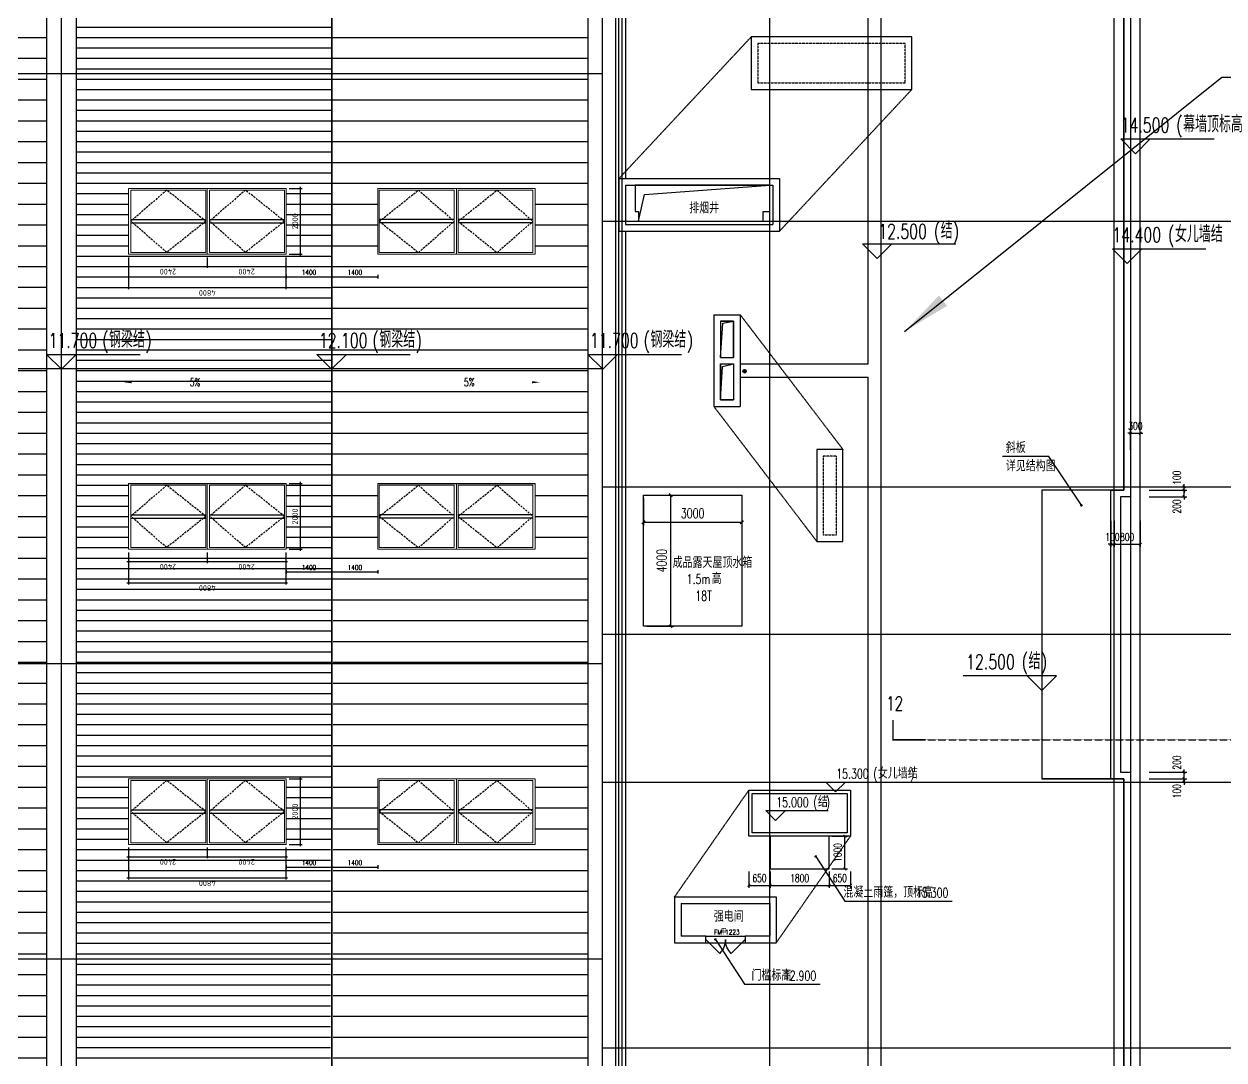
# Model space of a CAD drawing. Extents: x -954573 to 446329, y 489853 to 1226784.
# Drawn here: x 337907 to 374498, y 765745 to 797335 of the extents above; entities that cross this region are included whole.
import ezdxf

# ---------------------------------------------------------------- set-up
doc = ezdxf.new("R2010")
doc.units = 0
doc.header["$LTSCALE"] = 10
doc.header["$MEASUREMENT"] = 0
for name, pattern in [('10平面$0$DOTE', [2.42, 2, -0.2, 0.02, -0.2]), ('10平面$0$HIDDEN', [9.525, 6.35, -3.175]), ('10平面$1$DASH', [0.35, 0.25, -0.1])]:
    doc.linetypes.add(name, pattern=pattern)
doc.layers.get('Defpoints').update_dxf_attribs({"color": 210})
for name, color, linetype in [('10平面$0$A-AXIS-DOTE', 8, '10平面$0$DOTE'), ('10平面$0$A-AXIS-DP', 8, 'Continuous'), ('10平面$0$A-AXIS-SYMB', 8, 'Continuous'), ('10平面$0$A-DRAIN', 8, 'Continuous'), ('10平面$0$A-HATCH-2', 8, 'Continuous'), ('10平面$0$A-HRAIL', 8, 'Continuous'), ('10平面$0$A-LIN-V', 8, 'Continuous'), ('10平面$0$A-SFCE', 8, 'Continuous'), ('10平面$0$A-WINDOW', 8, 'Continuous'), ('10平面$0$A-防火门窗', 1, 'Continuous'), ('10平面$0$AS-WALL', 8, 'Continuous'), ('10平面$0$AS-结构边线层', 8, 'Continuous'), ('10平面$0$DIM_SYMB', 8, 'Continuous'), ('10平面$0$PUB_TEXT', 8, 'Continuous'), ('10平面$0$参考线', 8, 'Continuous'), ('10平面$0$外框', 1, '10平面$0$HIDDEN'), ('10平面$0$建-尺寸', 8, 'Continuous'), ('10平面$0$建-文字', 8, 'Continuous'), ('10平面$0$建-门窗编号', 8, 'Continuous'), ('A-LIN-V', 9, 'Continuous'), ('建-引出', 3, 'Continuous')]:
    doc.layers.add(name, color=color, linetype=linetype)
doc.layers.add('10平面$0$成型线', color=3, linetype='Continuous', lineweight=18)
doc.styles.add('10平面$0$_TCH_DIM', font='SIMPLEX', dxfattribs={"bigfont": 'GBCBIG'})
doc.styles.add('10平面$0$_TCH_DIM_T3', font='SIMPLEX', dxfattribs={"width": 0.705882, "bigfont": 'GBCBIG'})
doc.styles.add('10平面$0$_TCH_LABEL', font='COMPLEX', dxfattribs={"bigfont": 'GBCBIG'})
doc.styles.add('10平面$0$A-DIM_T3', font='SIMPLEX', dxfattribs={"width": 0.705882, "bigfont": 'GBCBIG'})
doc.styles.add('10平面$0$A-STANDARD', font='SIMPLEX', dxfattribs={"bigfont": 'GBCBIG'})
doc.styles.add('10平面$0$A-WIN-LABEL', font='SIMPLEX', dxfattribs={"bigfont": 'GBCBIG'})
doc.styles.add('10平面$0$Standard', font='gbenor.shx', dxfattribs={"bigfont": 'gbcbig.shx'})
doc.dimstyles.new('10平面$0$50', dxfattribs={"dimscale": 50, "dimtxt": 3.5, "dimasz": 1, "dimexe": 1, "dimexo": 2, "dimgap": 1.5, "dimtad": 1, "dimdec": 0, "dimzin": 12, "dimdsep": 46, "dimtxsty": '10平面$0$Standard', "dimblk": '10平面$0$_ArchTick', "dimcen": 0.1, "dimdle": 1, "dimclrd": 3, "dimclre": 3, "dimclrt": 7, "dimadec": 0, "dimazin": 0, "dimtfac": 1, "dimtdec": 0, "dimtix": 1, "dimtmove": 2, "dimatfit": 3, "dimfxl": 0, "dimtolj": 1, "dimtzin": 0, "dimarcsym": 0})
doc.dimstyles.new('10平面$0$_TCH_ARCH&&50', dxfattribs={"dimtxt": 148.75, "dimasz": 50, "dimexe": 50, "dimexo": 50, "dimgap": 63.125, "dimtad": 1, "dimdec": 0, "dimzin": 0, "dimdsep": 46, "dimtxsty": '10平面$0$_TCH_DIM_T3', "dimblk": '10平面$0$_ArchTick', "dimcen": 0.09, "dimclrt": 7, "dimazin": 2, "dimtfac": 1, "dimtdec": 0, "dimtix": 1, "dimtmove": 2, "dimatfit": 3, "dimfxl": 0, "dimtolj": 1, "dimtzin": 0, "dimarcsym": 0})
doc.dimstyles.new('10平面$0$_TCH_ARCH&&80', dxfattribs={"dimtxt": 238, "dimasz": 80, "dimexe": 80, "dimexo": 80, "dimgap": 101, "dimtad": 1, "dimdec": 0, "dimzin": 0, "dimdsep": 46, "dimtxsty": '10平面$0$_TCH_DIM_T3', "dimblk": '10平面$0$_ArchTick', "dimcen": 0.09, "dimclrt": 7, "dimazin": 2, "dimtfac": 1, "dimtdec": 0, "dimtix": 1, "dimtmove": 2, "dimatfit": 3, "dimfxl": 0, "dimtolj": 1, "dimtzin": 0, "dimarcsym": 0})
doc.dimstyles.new('10平面$0$A-DIM&&100', dxfattribs={"dimtxt": 297.5, "dimasz": 100, "dimexe": 100, "dimexo": 100, "dimgap": 126.25, "dimtad": 1, "dimdec": 0, "dimzin": 0, "dimdsep": 46, "dimtxsty": '10平面$0$A-DIM_T3', "dimblk": '10平面$0$_ArchTick', "dimcen": 0.09, "dimclrt": 7, "dimazin": 2, "dimtfac": 1, "dimtdec": 0, "dimtix": 1, "dimtmove": 2, "dimatfit": 3, "dimfxl": 0, "dimtolj": 1, "dimtzin": 0, "dimarcsym": 0})
pattern_1 = [(180, (-500100, 0), (-6e-14, -635), [])]

# ---------------------------------------------------------------- blocks, each defined once
blk = doc.blocks.new('10平面$0$w4324333')
at = {"layer": '10平面$0$A-AXIS-SYMB'}
for p, q in [((297787, 754300), (297337, 754750)), ((297337, 754750), (300187, 754750)), ((297787, 754300), (298237, 754750))]:
    blk.add_line(p, q, dxfattribs=at)
at = {"layer": '10平面$0$PUB_TEXT', "style": '10平面$0$_TCH_DIM', "width": 0.705882}
for s, height, p in [('12.100', 446.2, (297397, 754950)), ('(', 446, (299032, 754950)), (')', 446, (300347, 754950))]:
    blk.add_text(s, height=height, dxfattribs=at).set_placement(p)
at = {"layer": '10平面$0$PUB_TEXT', "style": '10平面$0$_TCH_DIM'}
blk.add_text('钢梁结', height=506.4, dxfattribs=at).set_placement((299242, 754950))
blk = doc.blocks.new('10平面$0$w43243')
at = {"layer": '10平面$0$A-AXIS-SYMB'}
for p, q in [((289546, 754300), (289096, 754750)), ((289096, 754750), (291946, 754750)), ((289546, 754300), (289996, 754750))]:
    blk.add_line(p, q, dxfattribs=at)
at = {"layer": '10平面$0$PUB_TEXT', "style": '10平面$0$_TCH_DIM', "width": 0.705882}
for s, height, p in [('11.700', 446.2, (289155, 754950)), ('(', 446, (290790, 754950)), (')', 446, (292106, 754950))]:
    blk.add_text(s, height=height, dxfattribs=at).set_placement(p)
at = {"layer": '10平面$0$PUB_TEXT', "style": '10平面$0$_TCH_DIM'}
blk.add_text('钢梁结', height=506.4, dxfattribs=at).set_placement((291000, 754950))
blk = doc.blocks.new('10平面$0$_ArchTick')
at = {"color": 0, "linetype": 'ByBlock', "const_width": 0.4}
blk.add_lwpolyline([(-0.5, -0.5), (0.5, 0.5)], dxfattribs=at)
blk = doc.blocks.new('*D3232')
at = {"layer": '10平面$0$A-AXIS-DP', "color": 0, "lineweight": -2}
for p, q in [((-129054, 782190), (-129054, 781390)), ((-128954, 782190), (-128954, 781390)), ((-129054, 781470), (-129134, 781470)), ((-129054, 781470), (-128954, 781470)), ((-128954, 781470), (-128874, 781470))]:
    blk.add_line(p, q, dxfattribs=at)
at = {"layer": 'Defpoints', "color": 0}
for p in [(-129054, 782270), (-128954, 782270), (-128954, 781470)]:
    blk.add_point(p, dxfattribs=at)
at = {"layer": '10平面$0$A-AXIS-DP', "color": 0, "lineweight": -2, "xscale": 80, "yscale": 80, "zscale": 80}
blk.add_blockref('10平面$0$_ArchTick', (-129054, 781470), dxfattribs=at)
at = {"layer": '10平面$0$A-AXIS-DP', "color": 0, "lineweight": -2, "xscale": 80, "yscale": 80, "zscale": 80, "rotation": 180}
blk.add_blockref('10平面$0$_ArchTick', (-128954, 781470), dxfattribs=at)
at = {"layer": '10平面$0$A-AXIS-DP', "color": 7, "insert": (-129004, 781690), "char_height": 238, "attachment_point": 5, "style": '10平面$0$_TCH_DIM_T3'}
blk.add_mtext('\\A1;100', dxfattribs=at)
blk = doc.blocks.new('*D3233')
at = {"layer": '10平面$0$A-AXIS-DP', "color": 0, "lineweight": -2}
for p, q in [((-128954, 782190), (-128954, 781390)), ((-128154, 782190), (-128154, 781390)), ((-128954, 781470), (-128154, 781470))]:
    blk.add_line(p, q, dxfattribs=at)
at = {"layer": 'Defpoints', "color": 0}
for p in [(-128954, 782270), (-128154, 782270), (-128154, 781470)]:
    blk.add_point(p, dxfattribs=at)
at = {"layer": '10平面$0$A-AXIS-DP', "color": 0, "lineweight": -2, "xscale": 80, "yscale": 80, "zscale": 80, "rotation": 180}
blk.add_blockref('10平面$0$_ArchTick', (-128954, 781470), dxfattribs=at)
at = {"layer": '10平面$0$A-AXIS-DP', "color": 0, "lineweight": -2, "xscale": 80, "yscale": 80, "zscale": 80}
blk.add_blockref('10平面$0$_ArchTick', (-128154, 781470), dxfattribs=at)
at = {"layer": '10平面$0$A-AXIS-DP', "color": 7, "insert": (-128554, 781690), "char_height": 238, "attachment_point": 5, "style": '10平面$0$_TCH_DIM_T3'}
blk.add_mtext('\\A1;800', dxfattribs=at)
blk = doc.blocks.new('*D3234')
at = {"layer": '10平面$0$A-AXIS-DP', "color": 0, "lineweight": -2}
for p, q in [((-128454.18452, 784350), (-128454.18452, 784940)), ((-128154.18454, 784350), (-128154.18454, 784940)), ((-128454.18452, 784860), (-128534.18452, 784860)), ((-128454.18452, 784860), (-128154.18454, 784860)), ((-128154.18454, 784860), (-128074.18454, 784860))]:
    blk.add_line(p, q, dxfattribs=at)
at = {"layer": 'Defpoints', "color": 0}
for p in [(-128154.18454, 784860), (-128454.18452, 784270), (-128154.18454, 784270)]:
    blk.add_point(p, dxfattribs=at)
at = {"layer": '10平面$0$A-AXIS-DP', "color": 0, "lineweight": -2, "xscale": 80, "yscale": 80, "zscale": 80}
blk.add_blockref('10平面$0$_ArchTick', (-128454.18452, 784860), dxfattribs=at)
at = {"layer": '10平面$0$A-AXIS-DP', "color": 0, "lineweight": -2, "xscale": 80, "yscale": 80, "zscale": 80, "rotation": 180}
blk.add_blockref('10平面$0$_ArchTick', (-128154.18454, 784860), dxfattribs=at)
at = {"layer": '10平面$0$A-AXIS-DP', "color": 7, "insert": (-128304.18453, 785080), "char_height": 238, "attachment_point": 5, "style": '10平面$0$_TCH_DIM_T3'}
blk.add_mtext('\\A1;300', dxfattribs=at)
blk = doc.blocks.new('*D3239')
at = {"layer": '10平面$0$A-AXIS-DP', "color": 0, "lineweight": -2}
for p, q in [((-127884, 774320), (-126740, 774320)), ((-126820, 774320), (-126820, 774400)), ((-126820, 774220), (-126820, 774320)), ((-127884, 774220), (-126740, 774220)), ((-126820, 774220), (-126820, 774140))]:
    blk.add_line(p, q, dxfattribs=at)
at = {"layer": 'Defpoints', "color": 0}
for p in [(-127964, 774320), (-126820, 774320), (-127964, 774220)]:
    blk.add_point(p, dxfattribs=at)
at = {"layer": '10平面$0$A-AXIS-DP', "color": 0, "lineweight": -2, "xscale": 80, "yscale": 80, "zscale": 80}
for p, rotation in [((-126820, 774320), 270), ((-126820, 774220), 90)]:
    blk.add_blockref('10平面$0$_ArchTick', p, dxfattribs=dict(at, rotation=rotation))
at = {"layer": '10平面$0$A-AXIS-DP', "color": 7, "insert": (-127040, 773940), "char_height": 238, "attachment_point": 5, "rotation": 90, "style": '10平面$0$_TCH_DIM_T3'}
blk.add_mtext('\\A1;100', dxfattribs=at)
blk = doc.blocks.new('*D3240')
at = {"layer": '10平面$0$A-AXIS-DP', "color": 0, "lineweight": -2}
for p, q in [((-127884, 774520), (-126740, 774520)), ((-127884, 774320), (-126740, 774320)), ((-126820, 774520), (-126820, 774600)), ((-126820, 774320), (-126820, 774520)), ((-126820, 774320), (-126820, 774240))]:
    blk.add_line(p, q, dxfattribs=at)
at = {"layer": 'Defpoints', "color": 0}
for p in [(-127964, 774520), (-127964, 774320), (-126820, 774520)]:
    blk.add_point(p, dxfattribs=at)
at = {"layer": '10平面$0$A-AXIS-DP', "color": 0, "lineweight": -2, "xscale": 80, "yscale": 80, "zscale": 80}
for p, rotation in [((-126820, 774520), 270), ((-126820, 774320), 90)]:
    blk.add_blockref('10平面$0$_ArchTick', p, dxfattribs=dict(at, rotation=rotation))
at = {"layer": '10平面$0$A-AXIS-DP', "color": 7, "insert": (-127040, 774816), "char_height": 238, "attachment_point": 5, "rotation": 90, "style": '10平面$0$_TCH_DIM_T3'}
blk.add_mtext('\\A1;200', dxfattribs=at)
blk = doc.blocks.new('*D3241')
at = {"layer": '10平面$0$A-AXIS-DP', "color": 0, "lineweight": -2}
for p, q in [((-127884, 783220), (-126740, 783220)), ((-127884, 783120), (-126740, 783120)), ((-126820, 783220), (-126820, 783300)), ((-126820, 783120), (-126820, 783220)), ((-126820, 783120), (-126820, 783040))]:
    blk.add_line(p, q, dxfattribs=at)
at = {"layer": 'Defpoints', "color": 0}
for p in [(-127964, 783220), (-127964, 783120), (-126820, 783220)]:
    blk.add_point(p, dxfattribs=at)
at = {"layer": '10平面$0$A-AXIS-DP', "color": 0, "lineweight": -2, "xscale": 80, "yscale": 80, "zscale": 80}
for p, rotation in [((-126820, 783220), 270), ((-126820, 783120), 90)]:
    blk.add_blockref('10平面$0$_ArchTick', p, dxfattribs=dict(at, rotation=rotation))
at = {"layer": '10平面$0$A-AXIS-DP', "color": 7, "insert": (-127040, 783500), "char_height": 238, "attachment_point": 5, "rotation": 90, "style": '10平面$0$_TCH_DIM_T3'}
blk.add_mtext('\\A1;100', dxfattribs=at)
blk = doc.blocks.new('*D3242')
at = {"layer": '10平面$0$A-AXIS-DP', "color": 0, "lineweight": -2}
for p, q in [((-127884, 783120), (-126740, 783120)), ((-126820, 783120), (-126820, 783200)), ((-126820, 782920), (-126820, 783120)), ((-127884, 782920), (-126740, 782920)), ((-126820, 782920), (-126820, 782840))]:
    blk.add_line(p, q, dxfattribs=at)
at = {"layer": 'Defpoints', "color": 0}
for p in [(-127964, 783120), (-126820, 783120), (-127964, 782920)]:
    blk.add_point(p, dxfattribs=at)
at = {"layer": '10平面$0$A-AXIS-DP', "color": 0, "lineweight": -2, "xscale": 80, "yscale": 80, "zscale": 80}
for p, rotation in [((-126820, 783120), 270), ((-126820, 782920), 90)]:
    blk.add_blockref('10平面$0$_ArchTick', p, dxfattribs=dict(at, rotation=rotation))
at = {"layer": '10平面$0$A-AXIS-DP', "color": 7, "insert": (-127040, 782624), "char_height": 238, "attachment_point": 5, "rotation": 90, "style": '10平面$0$_TCH_DIM_T3'}
blk.add_mtext('\\A1;200', dxfattribs=at)
blk = doc.blocks.new('10平面$0$$DorLib2D$00000116')
at = {"color": 0}
for p, q in [((-0.5, 0), (-0.146, 0.354)), ((0.5, 0), (0.146, 0.354))]:
    blk.add_line(p, q, dxfattribs=at)
for centre, start, end in [((-0.5, 0), 0, 45), ((0.5, 0), 135, 180)]:
    blk.add_arc(centre, 0.5, start, end, dxfattribs=at)
blk = doc.blocks.new('*D3244')
at = {"layer": '10平面$0$A-AXIS-DP', "color": 0, "lineweight": -2}
for p, q in [((-137561, 772571), (-137080, 772571)), ((-137160, 771571), (-137160, 772571)), ((-137561, 771571), (-137080, 771571))]:
    blk.add_line(p, q, dxfattribs=at)
at = {"layer": 'Defpoints', "color": 0}
for p in [(-137641, 772571), (-137160, 772571), (-137641, 771571)]:
    blk.add_point(p, dxfattribs=at)
at = {"layer": '10平面$0$A-AXIS-DP', "color": 0, "lineweight": -2, "xscale": 80, "yscale": 80, "zscale": 80}
for p, rotation in [((-137160, 772571), 90), ((-137160, 771571), 270)]:
    blk.add_blockref('10平面$0$_ArchTick', p, dxfattribs=dict(at, rotation=rotation))
at = {"layer": '10平面$0$A-AXIS-DP', "color": 7, "insert": (-137380, 772071), "char_height": 238, "attachment_point": 5, "rotation": 90, "style": '10平面$0$_TCH_DIM_T3'}
blk.add_mtext('\\A1;1000', dxfattribs=at)
blk = doc.blocks.new('*D3245')
at = {"layer": '10平面$0$A-AXIS-DP', "color": 0, "lineweight": -2}
for p, q in [((-137641, 771491), (-137641, 770990)), ((-136991, 771491), (-136991, 770990)), ((-137641, 771070), (-136991, 771070))]:
    blk.add_line(p, q, dxfattribs=at)
at = {"layer": 'Defpoints', "color": 0}
for p in [(-137641, 771571), (-136991, 771571), (-136991, 771070)]:
    blk.add_point(p, dxfattribs=at)
at = {"layer": '10平面$0$A-AXIS-DP', "color": 0, "lineweight": -2, "xscale": 80, "yscale": 80, "zscale": 80, "rotation": 180}
blk.add_blockref('10平面$0$_ArchTick', (-137641, 771070), dxfattribs=at)
at = {"layer": '10平面$0$A-AXIS-DP', "color": 0, "lineweight": -2, "xscale": 80, "yscale": 80, "zscale": 80}
blk.add_blockref('10平面$0$_ArchTick', (-136991, 771070), dxfattribs=at)
at = {"layer": '10平面$0$A-AXIS-DP', "color": 7, "insert": (-137316, 771290), "char_height": 238, "attachment_point": 5, "style": '10平面$0$_TCH_DIM_T3'}
blk.add_mtext('\\A1;650', dxfattribs=at)
blk = doc.blocks.new('*D3246')
at = {"layer": '10平面$0$A-AXIS-DP', "color": 0, "lineweight": -2}
for p, q in [((-139441, 771491), (-139441, 770990)), ((-137641, 771491), (-137641, 770990)), ((-139441, 771070), (-137641, 771070))]:
    blk.add_line(p, q, dxfattribs=at)
at = {"layer": 'Defpoints', "color": 0}
for p in [(-139441, 771571), (-137641, 771571), (-137641, 771070)]:
    blk.add_point(p, dxfattribs=at)
at = {"layer": '10平面$0$A-AXIS-DP', "color": 0, "lineweight": -2, "xscale": 80, "yscale": 80, "zscale": 80, "rotation": 180}
blk.add_blockref('10平面$0$_ArchTick', (-139441, 771070), dxfattribs=at)
at = {"layer": '10平面$0$A-AXIS-DP', "color": 0, "lineweight": -2, "xscale": 80, "yscale": 80, "zscale": 80}
blk.add_blockref('10平面$0$_ArchTick', (-137641, 771070), dxfattribs=at)
at = {"layer": '10平面$0$A-AXIS-DP', "color": 7, "insert": (-138541, 771290), "char_height": 238, "attachment_point": 5, "style": '10平面$0$_TCH_DIM_T3'}
blk.add_mtext('\\A1;1800', dxfattribs=at)
blk = doc.blocks.new('*D3247')
at = {"layer": '10平面$0$A-AXIS-DP', "color": 0, "lineweight": -2}
for p, q in [((-140091, 771491), (-140091, 770990)), ((-139441, 771491), (-139441, 770990)), ((-140091, 771070), (-139441, 771070))]:
    blk.add_line(p, q, dxfattribs=at)
at = {"layer": 'Defpoints', "color": 0}
for p in [(-140091, 771571), (-139441, 771571), (-139441, 771070)]:
    blk.add_point(p, dxfattribs=at)
at = {"layer": '10平面$0$A-AXIS-DP', "color": 0, "lineweight": -2, "xscale": 80, "yscale": 80, "zscale": 80, "rotation": 180}
blk.add_blockref('10平面$0$_ArchTick', (-140091, 771070), dxfattribs=at)
at = {"layer": '10平面$0$A-AXIS-DP', "color": 0, "lineweight": -2, "xscale": 80, "yscale": 80, "zscale": 80}
blk.add_blockref('10平面$0$_ArchTick', (-139441, 771070), dxfattribs=at)
at = {"layer": '10平面$0$A-AXIS-DP', "color": 7, "insert": (-139766, 771290), "char_height": 238, "attachment_point": 5, "style": '10平面$0$_TCH_DIM_T3'}
blk.add_mtext('\\A1;650', dxfattribs=at)
blk = doc.blocks.new('*D3256')
at = {"layer": '10平面$0$建-尺寸', "color": 0, "lineweight": -2}
for p, q in [((-1640, 2960), (-1640, 2130)), ((1360, 2960), (1360, 2130)), ((-1640, 2230), (1360, 2230))]:
    blk.add_line(p, q, dxfattribs=at)
at = {"layer": 'Defpoints', "color": 0}
for p in [(-1640, 3060), (1360, 3060), (1360, 2230)]:
    blk.add_point(p, dxfattribs=at)
at = {"layer": '10平面$0$建-尺寸', "color": 0, "lineweight": -2, "xscale": 100, "yscale": 100, "zscale": 100, "rotation": 180}
blk.add_blockref('10平面$0$_ArchTick', (-1640, 2230), dxfattribs=at)
at = {"layer": '10平面$0$建-尺寸', "color": 0, "lineweight": -2, "xscale": 100, "yscale": 100, "zscale": 100}
blk.add_blockref('10平面$0$_ArchTick', (1360, 2230), dxfattribs=at)
at = {"layer": '10平面$0$建-尺寸', "color": 7, "insert": (-140, 2505), "char_height": 297.5, "attachment_point": 5, "style": '10平面$0$A-DIM_T3'}
blk.add_mtext('\\A1;3000', dxfattribs=at)
blk = doc.blocks.new('*D3257')
at = {"layer": '10平面$0$建-尺寸', "color": 0, "lineweight": -2}
for p, q in [((-1540, 3060), (-710, 3060)), ((-810, -940), (-810, 3060)), ((-1540, -940), (-710, -940))]:
    blk.add_line(p, q, dxfattribs=at)
at = {"layer": 'Defpoints', "color": 0}
for p in [(-1640, 3060), (-810, 3060), (-1640, -940)]:
    blk.add_point(p, dxfattribs=at)
at = {"layer": '10平面$0$建-尺寸', "color": 0, "lineweight": -2, "xscale": 100, "yscale": 100, "zscale": 100}
for p, rotation in [((-810, 3060), 90), ((-810, -940), 270)]:
    blk.add_blockref('10平面$0$_ArchTick', p, dxfattribs=dict(at, rotation=rotation))
at = {"layer": '10平面$0$建-尺寸', "color": 7, "insert": (-1085, 1060), "char_height": 297.5, "attachment_point": 5, "rotation": 90, "style": '10平面$0$A-DIM_T3'}
blk.add_mtext('\\A1;4000', dxfattribs=at)
blk = doc.blocks.new('10平面$0$43243')
at = {"layer": '10平面$0$AS-结构边线层'}
for points in [[(371646, 818320), (371646, 782920), (371346, 782920), (371346, 774520), (371646, 774520), (371646, 741420), (359546, 741420), (359546, 741720), (359446, 741720), (359446, 741920), (357146, 741920), (357146, 741720), (356846, 741720), (356846, 741420), (356046, 741420), (356046, 741420), (356046, 832020)], [(356646, 791320), (356829, 792137), (360650, 792420)], [(359146, 787170), (359220, 788210), (359546, 788270)], [(359146, 785870), (359210, 786890), (359546, 786970)]]:
    blk.add_lwpolyline(points, dxfattribs=at)
for points in [[(356546, 792420), (356546, 791620), (356646, 791620), (356646, 791320), (360446, 791320), (360446, 791620), (360646, 791620), (360650, 792420)], [(359146, 787170), (359546, 787170), (359546, 788270), (359146, 788270)], [(359146, 786970), (359546, 786970), (359546, 785870), (359146, 785870)]]:
    blk.add_lwpolyline(points, close=True, dxfattribs=at)
blk = doc.blocks.new('*D3461')
at = {"layer": 'Defpoints', "color": 3, "lineweight": -2}
for p, q in [((105313, -25069), (105313, -25459)), ((107313, -25069), (107313, -25459)), ((105263, -25409), (107363, -25409))]:
    blk.add_line(p, q, dxfattribs=at)
at = {"layer": 'Defpoints', "color": 0}
for p in [(105313, -24969), (107313, -24969), (107313, -25409)]:
    blk.add_point(p, dxfattribs=at)
at = {"layer": 'Defpoints', "color": 3, "lineweight": -2, "xscale": 50, "yscale": 50, "zscale": 50, "rotation": 180}
blk.add_blockref('10平面$0$_ArchTick', (105313, -25409), dxfattribs=at)
at = {"layer": 'Defpoints', "color": 3, "lineweight": -2, "xscale": 50, "yscale": 50, "zscale": 50}
blk.add_blockref('10平面$0$_ArchTick', (107313, -25409), dxfattribs=at)
at = {"layer": 'Defpoints', "color": 7, "insert": (106313, -25246), "char_height": 175, "attachment_point": 5, "style": '10平面$0$Standard'}
blk.add_mtext('\\A1;2000', dxfattribs=at)
blk = doc.blocks.new('*D3462')
at = {"layer": 'Defpoints', "color": 3, "lineweight": -2}
for p, q in [((105213, -22569), (104888, -22569)), ((104938, -22519), (104938, -25019)), ((105213, -24969), (104888, -24969))]:
    blk.add_line(p, q, dxfattribs=at)
at = {"layer": 'Defpoints', "color": 0}
for p in [(105313, -22569), (104938, -24969), (105313, -24969)]:
    blk.add_point(p, dxfattribs=at)
at = {"layer": 'Defpoints', "color": 3, "lineweight": -2, "xscale": 50, "yscale": 50, "zscale": 50}
for p, rotation in [((104938, -22569), 90), ((104938, -24969), 270)]:
    blk.add_blockref('10平面$0$_ArchTick', p, dxfattribs=dict(at, rotation=rotation))
at = {"layer": 'Defpoints', "color": 7, "insert": (104776, -23769), "char_height": 175, "attachment_point": 5, "rotation": 90, "style": '10平面$0$Standard'}
blk.add_mtext('\\A1;2400', dxfattribs=at)
blk = doc.blocks.new('*D3463')
at = {"layer": 'Defpoints', "color": 3, "lineweight": -2}
for p, q in [((104290, -20119), (104290, -25019)), ((105213, -20169), (104240, -20169)), ((105213, -24969), (104240, -24969))]:
    blk.add_line(p, q, dxfattribs=at)
at = {"layer": 'Defpoints', "color": 0}
for p in [(105313, -20169), (104290, -24969), (105313, -24969)]:
    blk.add_point(p, dxfattribs=at)
at = {"layer": 'Defpoints', "color": 3, "lineweight": -2, "xscale": 50, "yscale": 50, "zscale": 50}
for p, rotation in [((104290, -20169), 90), ((104290, -24969), 270)]:
    blk.add_blockref('10平面$0$_ArchTick', p, dxfattribs=dict(at, rotation=rotation))
at = {"layer": 'Defpoints', "color": 7, "insert": (104128, -22569), "char_height": 175, "attachment_point": 5, "rotation": 90, "style": '10平面$0$Standard'}
blk.add_mtext('\\A1;4800', dxfattribs=at)
blk = doc.blocks.new('*D3464')
at = {"layer": 'Defpoints', "color": 3, "lineweight": -2}
for p, q in [((104938, -20119), (104938, -22619)), ((105213, -20169), (104888, -20169)), ((105213, -22569), (104888, -22569))]:
    blk.add_line(p, q, dxfattribs=at)
at = {"layer": 'Defpoints', "color": 0}
for p in [(105313, -20169), (104938, -22569), (105313, -22569)]:
    blk.add_point(p, dxfattribs=at)
at = {"layer": 'Defpoints', "color": 3, "lineweight": -2, "xscale": 50, "yscale": 50, "zscale": 50}
for p, rotation in [((104938, -20169), 90), ((104938, -22569), 270)]:
    blk.add_blockref('10平面$0$_ArchTick', p, dxfattribs=dict(at, rotation=rotation))
at = {"layer": 'Defpoints', "color": 7, "insert": (104776, -21369), "char_height": 175, "attachment_point": 5, "rotation": 90, "style": '10平面$0$Standard'}
blk.add_mtext('\\A1;2400', dxfattribs=at)
blk = doc.blocks.new('*D3469')
at = {"layer": '10平面$0$A-WINDOW', "color": 0, "lineweight": -2}
for p, q in [((368233, 714320), (368340, 714320)), ((368290, 712920), (368290, 714320)), ((368233, 712920), (368340, 712920))]:
    blk.add_line(p, q, dxfattribs=at)
at = {"layer": 'Defpoints', "color": 0}
for p in [(368183, 714320), (368290, 714320), (368183, 712920)]:
    blk.add_point(p, dxfattribs=at)
at = {"layer": '10平面$0$A-WINDOW', "color": 0, "lineweight": -2, "xscale": 50, "yscale": 50, "zscale": 50}
for p, rotation in [((368290, 714320), 90), ((368290, 712920), 270)]:
    blk.add_blockref('10平面$0$_ArchTick', p, dxfattribs=dict(at, rotation=rotation))
at = {"layer": '10平面$0$A-WINDOW', "color": 7, "insert": (368153, 713620), "char_height": 148.8, "attachment_point": 5, "rotation": 90, "style": '10平面$0$_TCH_DIM_T3'}
blk.add_mtext('\\A1;1400', dxfattribs=at)
blk = doc.blocks.new('*D3470')
at = {"layer": '10平面$0$A-WINDOW', "color": 0, "lineweight": -2}
for p, q in [((368233, 715720), (368340, 715720)), ((368290, 714320), (368290, 715720)), ((368233, 714320), (368340, 714320))]:
    blk.add_line(p, q, dxfattribs=at)
at = {"layer": 'Defpoints', "color": 0}
for p in [(368183, 715720), (368290, 715720), (368183, 714320)]:
    blk.add_point(p, dxfattribs=at)
at = {"layer": '10平面$0$A-WINDOW', "color": 0, "lineweight": -2, "xscale": 50, "yscale": 50, "zscale": 50}
for p, rotation in [((368290, 715720), 90), ((368290, 714320), 270)]:
    blk.add_blockref('10平面$0$_ArchTick', p, dxfattribs=dict(at, rotation=rotation))
at = {"layer": '10平面$0$A-WINDOW', "color": 7, "insert": (368153, 715020), "char_height": 148.8, "attachment_point": 5, "rotation": 90, "style": '10平面$0$_TCH_DIM_T3'}
blk.add_mtext('\\A1;1400', dxfattribs=at)
blk = doc.blocks.new('10平面$0$dote')
at = {"layer": '10平面$0$A-AXIS-DOTE'}
for p, q in [((59782.2, -68993.9), (59782.2, 36662.3)), ((68032.2, -69160), (68032.2, 36662.3)), ((76282.2, -68993.9), (76282.2, 36606.4)), ((81382.2, -68993.9), (81382.2, 36662.3)), ((91882.2, -264080), (91882.2, 36662.3)), ((76882.2, -68810), (76882.2, 36400)), ((76282.2, -9000), (-41310, -9000)), ((76282.2, -13500), (98661.5, -13500)), ((76282.2, -18000), (-41310, -18000)), ((76282.2, -21600), (98661.5, -21600)), ((112355, -26100), (76282.2, -26100)), ((76282.2, -27000), (-41310, -27000)), ((76282.2, -30600), (98661.5, -30600)), ((76282.2, -36000), (-41310, -36000)), ((76282.2, -38700), (98661.5, -38700))]:
    blk.add_line(p, q, dxfattribs=at)
at = {"layer": '10平面$0$DIM_SYMB', "const_width": 50}
blk.add_lwpolyline([(85141.4, -28708.6), (85141.4, -29308.6), (86141.4, -29308.6)], dxfattribs=at)
at = {"layer": '10平面$0$DIM_SYMB', "linetype": '10平面$1$DASH', "ltscale": 3}
blk.add_lwpolyline([(85886.4, -29308.6), (162136.4, -29308.6)], dxfattribs=at)
at = {"layer": '10平面$0$PUB_TEXT', "style": '10平面$0$_TCH_LABEL', "width": 0.705882}
blk.add_text('12', height=425, dxfattribs=at).set_placement((84934.2, -28421.1))
blk = doc.blocks.new('10平面$0$地漏')
at = {"layer": '10平面$0$A-DRAIN'}
h = blk.add_hatch(dxfattribs=at)
h.set_pattern_fill('ANSI31', color=256, scale=10)
h.set_pattern_definition([(30, (2050925.549, 1697055.884), (-7.9375, 13.74815), [])])
edge = h.paths.add_edge_path()
edge.add_arc((2050522, 1695221), 50, 0, 360)
blk.add_circle((2050522, 1695221), 50, dxfattribs=at)
blk = doc.blocks.new('10平面$0$43243243')
at = {"layer": '10平面$0$A-DRAIN'}
for p, q in [((363646, 786970), (363646, 830520)), ((364046, 742020), (364046, 830520)), ((359746, 786970), (363646, 786970)), ((359746, 786570), (363646, 786570)), ((363646, 742020), (363646, 786570))]:
    blk.add_line(p, q, dxfattribs=at)
at = {"layer": '10平面$0$A-SFCE'}
blk.add_lwpolyline([(371646, 741420), (356046, 741420), (356046, 832020), (371646, 832020)], close=True, dxfattribs=at)
at = {"layer": '10平面$0$A-HRAIL'}
blk.add_blockref('10平面$0$地漏', (-1690642, -908471), dxfattribs=at)
blk = doc.blocks.new('10平面$0$rrrrrrrrrrrrrrrrrrrrr')
at = {"layer": '10平面$0$A-HATCH-2'}
h = blk.add_hatch(dxfattribs=at)
h.set_pattern_fill('ANSI31', color=256, scale=400, angle=135)
h.set_pattern_definition(pattern_1)
h.paths.add_polyline_path([(-161504.2, 832220), (-169304.2, 832220), (-169304.2, 830430), (-169249.4, 746374.3), (-169304.2, 741420), (-161504.2, 741420)])
h = blk.add_hatch(dxfattribs=at)
h.set_pattern_fill('ANSI31', color=256, scale=200, angle=135)
h.set_pattern_definition([(180, (-500100, 0), (-3e-14, -317.5), [])])
h.paths.add_polyline_path([(-160604.2, 832220), (-152804.2, 832220), (-152804.2, 830430), (-152859, 746374.3), (-152804.2, 741420), (-160604.2, 741420)])
h = blk.add_hatch(dxfattribs=at)
h.set_pattern_fill('ANSI31', color=256, scale=400, angle=135)
h.set_pattern_definition(pattern_1)
h.paths.add_polyline_path([(-145004.2, 832220), (-152804.2, 832220), (-152804.2, 830430), (-152749.4, 746374.3), (-152804.2, 741420), (-145004.2, 741420)])
at = {"layer": '10平面$0$A-AXIS-DOTE'}
for p, q in [((-144054.2, 792620), (-140020, 796940)), ((-139154.2, 791020), (-135120, 795340)), ((-140354.2, 788470), (-137220, 784360)), ((-141154.2, 785670), (-138020, 781560)), ((-142354.2, 770720), (-140090.5, 773971.4)), ((-139254.2, 769320), (-136990.5, 772571.4))]:
    blk.add_line(p, q, dxfattribs=at)
at = {"layer": '10平面$0$A-AXIS-SYMB'}
for p, q in [((-128302.6, 793380), (-128752.6, 793830)), ((-128752.6, 793830), (-125902.6, 793830)), ((-128302.6, 793380), (-127852.6, 793830)), ((-136176.4, 790180), (-136626.4, 790630)), ((-136626.4, 790630), (-133776.4, 790630)), ((-136176.4, 790180), (-135726.4, 790630)), ((-128552.6, 790030), (-129002.6, 790480)), ((-129002.6, 790480), (-126152.6, 790480)), ((-128552.6, 790030), (-128102.6, 790480)), ((-130704.2, 777460), (-133554.2, 777460)), ((-131154.2, 777010), (-131604.2, 777460)), ((-131154.2, 777010), (-130704.2, 777460)), ((-137446.4, 773920), (-137746.4, 774220)), ((-137746.4, 774220), (-135846.4, 774220)), ((-137446.4, 773920), (-137146.4, 774220)), ((-139276.4, 773050), (-139576.4, 773350)), ((-139576.4, 773350), (-137676.4, 773350)), ((-139276.4, 773050), (-138976.4, 773350)), ((-138050, 771950), (-137160, 770590)), ((-137160, 770590), (-133890, 770590)), ((-141110, 769420), (-140220, 768060)), ((-140220, 768060), (-137920, 768060))]:
    blk.add_line(p, q, dxfattribs=at)
for points in [[(-157220, 786411.6, 0, 0, 0), (-159150, 786411.6, 0, 64, 0), (-158910, 786411.6, 0, 0, 0)], [(-148388.4, 786411.6, 0, 0, 0), (-146458.4, 786411.6, 0, 64, 0), (-146698.4, 786411.6, 0, 0, 0)]]:
    blk.add_lwpolyline(points, format="xyseb", dxfattribs=at)
at = {"layer": '10平面$0$A-AXIS-SYMB', "const_width": 40}
for points in [[(-138061, 771966.7, 1), (-138039, 771933.3, 1)], [(-141121, 769436.7, 1), (-141099, 769403.3, 1)]]:
    blk.add_lwpolyline(points, format="xyb", close=True, dxfattribs=at)
at = {"layer": '10平面$0$A-DRAIN'}
blk.add_lwpolyline([(-144054.2, 741120), (-142954.2, 741120), (-142954.2, 741720), (-140654.2, 741720), (-140654.2, 741120), (-128154.2, 741120), (-128154.2, 832520), (-140654.2, 832520), (-140654.2, 831920), (-142954.2, 831920), (-142954.2, 832520), (-144054.2, 832520)], dxfattribs=at)
at = {"layer": '10平面$0$A-LIN-V'}
for p, q in [((-129054.2, 783120), (-131154.2, 783120)), ((-131154.2, 783120), (-131154.2, 774320)), ((-129054.2, 774320), (-131154.2, 774320))]:
    blk.add_line(p, q, dxfattribs=at)
for points in [[(-161504.2, 832220), (-161504.2, 741420)], [(-160604.2, 832220), (-160604.2, 741420)], [(-145004.2, 832220), (-145004.2, 741420)]]:
    blk.add_lwpolyline(points, dxfattribs=at)
at = {"layer": '10平面$0$A-SFCE'}
blk.add_line((-152804.2, 832220), (-152804.2, 741420), dxfattribs=at)
for points in [[(-144154.2, 832220), (-144154.2, 741520)], [(-136854.2, 832020), (-140154.2, 832020), (-140154.2, 831720), (-140454.2, 831720), (-140454.2, 829820), (-140654.2, 829820), (-140654.2, 831920), (-140354.2, 831920), (-140354.2, 832220), (-128454.2, 832220), (-128454.2, 821020), (-128754.2, 821020), (-128754.2, 818320), (-128454.2, 818320), (-128454.2, 782920), (-128754.2, 782920), (-128754.2, 774520), (-128454.2, 774520), (-128454.2, 741420), (-140554.2, 741420), (-140554.2, 741720), (-140654.2, 741720), (-140654.2, 741920), (-142940, 741920)], [(-143854.2, 749670), (-143854.2, 741920), (-143454.2, 741920), (-143454.2, 741920), (-143154.2, 741920), (-143154.2, 743820), (-142954.2, 743820), (-142954.2, 741720), (-143254.2, 741720), (-143254.2, 741720), (-144054.2, 741720), (-144054.2, 832020), (-143454.2, 832020), (-143454.2, 831920), (-142954.2, 831920), (-142954.2, 829820), (-143154.2, 829820), (-143154.2, 831720), (-143454.2, 831720), (-143454.2, 831720), (-143854.2, 831720), (-143854.2, 792620)], [(-140654.2, 741920), (-140654.2, 743820), (-140454.2, 743820), (-140454.2, 741920), (-140354.2, 741920), (-140354.2, 741620), (-128654.2, 741620), (-128654.2, 774320), (-129054.2, 774320), (-129054.2, 783120), (-128654.2, 783120), (-128654.2, 818120), (-129054.2, 818120), (-129054.2, 821220), (-128654.2, 821220), (-128654.2, 832020), (-135654.2, 832020)], [(-143854.2, 791020), (-143854.2, 751220)]]:
    blk.add_lwpolyline(points, dxfattribs=at)
for points in [[(-140020, 795340), (-135120, 795340), (-135120, 796940), (-140020, 796940)], [(-138020, 781560), (-137220, 781560), (-137220, 784360), (-138020, 784360)], [(-140090.5, 773971.4), (-136990.5, 773971.4), (-136990.5, 772571.4), (-140090.5, 772571.4)], [(-139990.5, 773871.4), (-137090.5, 773871.4), (-137090.5, 772671.4), (-139990.5, 772671.4)]]:
    blk.add_lwpolyline(points, close=True, dxfattribs=at)
at = {"layer": '10平面$0$A-SFCE', "linetype": '10平面$1$DASH'}
for points in [[(-139820, 795540), (-135320, 795540), (-135320, 796740), (-139820, 796740)], [(-137820, 781760), (-137420, 781760), (-137420, 784160), (-137820, 784160)]]:
    blk.add_lwpolyline(points, close=True, dxfattribs=at)
at = {"layer": '10平面$0$A-防火门窗'}
for p, q in [((-141404.2, 769520), (-140204.2, 769520)), ((-141404.2, 769320), (-140204.2, 769320))]:
    blk.add_line(p, q, dxfattribs=at)
at = {"layer": '10平面$0$AS-WALL'}
for p, q in [((-144054.2, 792620), (-139154.2, 792620)), ((-144054.2, 792620), (-144054.2, 791020)), ((-139154.2, 792620), (-139154.2, 791020)), ((-143854.2, 792420), (-139354.2, 792420)), ((-143854.2, 792420), (-143854.2, 791220)), ((-139354.2, 792420), (-139354.2, 791220)), ((-143854.2, 791220), (-139354.2, 791220)), ((-144054.2, 791020), (-139154.2, 791020)), ((-141154.2, 788470), (-140354.2, 788470)), ((-141154.2, 788470), (-141154.2, 787070)), ((-140954.2, 788270), (-140554.2, 788270)), ((-140954.2, 788270), (-140954.2, 787170)), ((-140554.2, 788270), (-140554.2, 787170)), ((-140354.2, 788470), (-140354.2, 787070)), ((-140954.2, 787170), (-140554.2, 787170)), ((-141154.2, 787070), (-141154.2, 785670)), ((-140954.2, 786970), (-140554.2, 786970)), ((-140954.2, 786970), (-140954.2, 785870)), ((-140554.2, 786970), (-140554.2, 785870)), ((-140354.2, 787070), (-140354.2, 785670)), ((-141154.2, 785670), (-140354.2, 785670)), ((-140954.2, 785870), (-140554.2, 785870)), ((-142354.2, 770720), (-139254.2, 770720)), ((-142354.2, 770720), (-142354.2, 769320)), ((-139254.2, 770720), (-139254.2, 769320)), ((-142154.2, 770520), (-139454.2, 770520)), ((-142154.2, 770520), (-142154.2, 769520)), ((-139454.2, 770520), (-139454.2, 769520)), ((-141404.2, 769520), (-142154.2, 769520)), ((-141404.2, 769320), (-141404.2, 769520)), ((-139454.2, 769520), (-140204.2, 769520)), ((-140204.2, 769520), (-140204.2, 769320)), ((-142354.2, 769320), (-141404.2, 769320)), ((-140204.2, 769320), (-139254.2, 769320))]:
    blk.add_line(p, q, dxfattribs=at)
at = {"layer": '10平面$0$DIM_SYMB'}
for p, q in [((-130940, 784150), (-132360, 784150)), ((-129950, 782660), (-130940, 784150))]:
    blk.add_line(p, q, dxfattribs=at)
at = {"layer": '10平面$0$DIM_SYMB', "const_width": 40}
blk.add_lwpolyline([(-129938.9, 782643.3, 1), (-129961.1, 782676.7, 1)], format="xyb", close=True, dxfattribs=at)
at = {"layer": '10平面$0$A-WINDOW'}
for name, p in [('10平面$0$w43243', (-450600, 32511.6)), ('10平面$0$w4324333', (-450600, 32511.6)), ('10平面$0$w43243', (-434091.6, 32511.6))]:
    blk.add_blockref(name, p, dxfattribs=at)
at = {"layer": '10平面$0$A-防火门窗', "xscale": 1200, "yscale": -1200, "zscale": 199.9999999999999, "rotation": 359.9999999991927}
blk.add_blockref('10平面$0$$DorLib2D$00000116', (-140804.2, 769420), dxfattribs=at)
at = {"layer": '10平面$0$A-防火门窗', "style": '10平面$0$A-STANDARD'}
blk.add_text('强电间', height=337.59, dxfattribs=at).set_placement((-141159.2, 769960))
at = {"layer": '10平面$0$PUB_TEXT', "style": '10平面$0$_TCH_DIM', "width": 0.705882}
for s, height, p in [('14.500', 446.25, (-128753.4, 794030)), ('(', 446.2, (-127058.4, 794030)), ('12.500', 446.25, (-136145, 790787.5)), ('(', 446.2, (-134450, 790787.5)), (')', 446.2, (-133871.4, 790787.5)), ('14.400', 446.25, (-129003.4, 790680)), ('(', 446.2, (-127308.4, 790680)), ('5%', 238, (-157136, 786292.6)), ('5%', 238, (-148776.4, 786292.6)), ('12.500', 446.25, (-133465, 777660)), ('(', 446.2, (-131770, 777660)), (')', 446.2, (-131191.4, 777660)), ('(', 297.5, (-136295.5, 774325)), (')', 297.5, (-135172.5, 774325)), ('15.300', 297.5, (-137425.5, 774325)), ('15.000', 297.5, (-139255.5, 773455)), ('(', 297.5, (-138125.5, 773455)), (')', 297.5, (-137739.7, 773455)), ('15.300', 297.5, (-134995, 770695)), ('12.900', 297.5, (-139025, 768165))]:
    blk.add_text(s, height=height, dxfattribs=at).set_placement(p)
at = {"layer": '10平面$0$PUB_TEXT', "style": '10平面$0$_TCH_DIM'}
for s, height, p in [('幕墙顶标高', 506.38, (-126848.4, 794030)), ('结', 506.4, (-134240, 790787.5)), ('女儿墙结', 506.38, (-127098.4, 790680)), ('斜板', 337.59, (-132255, 784255)), ('详见结构图', 337.59, (-132255, 783695)), ('结', 506.4, (-131560, 777660)), ('女儿墙结', 337.59, (-136155.5, 774325)), ('结', 337.6, (-137985.5, 773455)), ('混凝土雨篷，顶标高', 337.59, (-137206.7, 770695)), ('门槛标高', 337.59, (-140008, 768165))]:
    blk.add_text(s, height=height, dxfattribs=at).set_placement(p)
at = {"layer": '10平面$0$建-门窗编号', "style": '10平面$0$A-WIN-LABEL', "width": 0.705882}
for s, p in [('FM', (-141145.6, 769570)), ('1223', (-140812.7, 769570))]:
    blk.add_text(s, height=148.75, dxfattribs=at).set_placement(p)
at = {"layer": '10平面$0$建-门窗编号', "style": '10平面$0$A-WIN-LABEL'}
blk.add_text('甲', height=168.8, dxfattribs=at).set_placement((-140935.6, 769570))
at = {"layer": '10平面$0$A-AXIS-DP'}
for p1, p2, distance, picture, middle in [((-128454.2, 784270), (-128154.2, 784270), 590, '*D3234', (-128304.2, 785080)), ((-129054.2, 782270), (-128954.2, 782270), -800, '*D3232', (-129004.2, 781690)), ((-128954.2, 782270), (-128154.2, 782270), -800, '*D3233', (-128554.2, 781690)), ((-137640.5, 771571.4), (-137640.5, 772571.4), -480.5, '*D3244', (-137380, 772071.4)), ((-140090.5, 771571.4), (-139440.5, 771571.4), -501.4, '*D3247', (-139765.5, 771290)), ((-139440.5, 771571.4), (-137640.5, 771571.4), -501.4, '*D3246', (-138540.5, 771290)), ((-137640.5, 771571.4), (-136990.5, 771571.4), -501.4, '*D3245', (-137315.5, 771290))]:
    dim = blk.add_aligned_dim(p1=p1, p2=p2, distance=distance, dimstyle='10平面$0$_TCH_ARCH&&80', dxfattribs=at)
    dim.commit()
    dim.dimension.update_dxf_attribs({"geometry": picture, "text_midpoint": middle})
for base, p1, p2, picture, middle in [((-126820, 783220), (-127964.2, 783120), (-127964.2, 783220), '*D3241', (-127040, 783500)), ((-126820, 783120), (-127964.2, 782920), (-127964.2, 783120), '*D3242', (-127040, 782624)), ((-126820, 774520), (-127964.2, 774320), (-127964.2, 774520), '*D3240', (-127040, 774816)), ((-126820, 774320), (-127964.2, 774220), (-127964.2, 774320), '*D3239', (-127040, 773940))]:
    dim = blk.add_linear_dim(base=base, p1=p1, p2=p2, angle=90, dimstyle='10平面$0$_TCH_ARCH&&80', dxfattribs=at)
    dim.commit()
    dim.dimension.update_dxf_attribs({"geometry": picture, "text_midpoint": middle, "dimtype": 129})
blk = doc.blocks.new('10平面$0$G$CEFEEA2CC')
blk.add_lwpolyline([(-1640, 3060), (1360, 3060), (1360, -940), (-1640, -940)], close=True)
at = {"layer": '10平面$0$建-文字', "style": '10平面$0$A-STANDARD'}
for s, height, p in [('成品露天屋顶水箱', 337.59, (-750, 840)), ('高', 337.6, (440, 350))]:
    blk.add_text(s, height=height, dxfattribs=at).set_placement(p)
at = {"layer": '10平面$0$建-文字', "style": '10平面$0$A-STANDARD', "width": 0.705882}
for s, p in [('1.5m', (-320, 350)), ('18T', (-60, -160))]:
    blk.add_text(s, height=297.5, dxfattribs=at).set_placement(p)
at = {"layer": '10平面$0$建-尺寸'}
for p1, p2, picture, middle in [((-1640, 3060), (1360, 3060), '*D3256', (-140, 2505)), ((-1640, -940), (-1640, 3060), '*D3257', (-1085, 1060))]:
    dim = blk.add_aligned_dim(p1=p1, p2=p2, distance=-830, dimstyle='10平面$0$A-DIM&&100', dxfattribs=at)
    dim.commit()
    dim.dimension.update_dxf_attribs({"geometry": picture, "text_midpoint": middle})
blk = doc.blocks.new('10平面$0$tc')
blk.add_wipeout([(105308.2, -20169.2), (105308.2, -24969.2), (107308.2, -24969.2), (107308.1, -20169.2)]).dxf.layer = '10平面$0$参考线'
at = {"color": 2}
for p, q in [((106262.8, -20239.2), (106262.8, -22524.2)), ((106363.6, -20239.2), (106363.6, -22524.2)), ((106262.8, -22639.2), (106262.8, -24924.2)), ((106363.6, -22639.2), (106363.6, -24924.2))]:
    blk.add_line(p, q, dxfattribs=at)
at = {"layer": '10平面$0$外框'}
for points in [[(106313.2, -22524.2), (105363.2, -21331.7), (106313.2, -20239.2)], [(106313.2, -22524.2), (107263.2, -21331.7), (106313.2, -20239.2)], [(106313.2, -24924.2), (105363.2, -23731.7), (106313.2, -22639.2)], [(106313.2, -24924.2), (107263.2, -23731.7), (106313.2, -22639.2)]]:
    blk.add_lwpolyline(points, dxfattribs=at)
at = {"layer": '10平面$0$成型线'}
for p, q in [((105313.2, -22569.2), (107313.2, -22569.2)), ((105313.2, -24969.2), (107313.2, -24969.2))]:
    blk.add_line(p, q, dxfattribs=at)
for points in [[(105313.2, -22569.2), (105313.2, -20169.2), (107313.2, -20169.2), (107313.2, -22569.2)], [(105313.2, -24969.2), (105313.2, -22569.2), (107313.2, -22569.2), (107313.2, -24969.2)]]:
    blk.add_lwpolyline(points, dxfattribs=at)
for points in [[(105363.2, -22524.2), (107263.2, -22524.2), (107263.2, -20239.2), (105363.2, -20239.2)], [(105363.2, -24924.2), (107263.2, -24924.2), (107263.2, -22639.2), (105363.2, -22639.2)]]:
    blk.add_lwpolyline(points, close=True, dxfattribs=at)
at = {"layer": 'Defpoints'}
for p1, p2, distance, picture, middle in [((105313.2, -20169.2), (105313.2, -24969.2), -1023.2, '*D3463', (104127.5, -22569.2)), ((105313.2, -20169.2), (105313.2, -22569.2), -374.7, '*D3464', (104776, -21369.2)), ((105313.2, -22569.2), (105313.2, -24969.2), -374.7, '*D3462', (104776, -23769.2)), ((105313.2, -24969.2), (107313.2, -24969.2), -439.5, '*D3461', (106313.2, -25246.3))]:
    dim = blk.add_aligned_dim(p1=p1, p2=p2, distance=distance, dimstyle='10平面$0$50', dxfattribs=at)
    dim.commit()
    dim.dimension.update_dxf_attribs({"geometry": picture, "text_midpoint": middle})
blk = doc.blocks.new('10平面$0$423432432222')
at = {"xscale": -1}
blk.add_blockref('10平面$0$tc', (472909.1, 740689.2), dxfattribs=at)
at = {"rotation": 180}
blk.add_blockref('10平面$0$tc', (472909.1, 687950.8), dxfattribs=at)
at = {"layer": '10平面$0$A-WINDOW', "color": 1}
for p1, p2, picture, middle in [((368182.5, 714320), (368182.5, 715720), '*D3470', (368152.5, 715020)), ((368182.5, 712920), (368182.5, 714320), '*D3469', (368152.5, 713620))]:
    dim = blk.add_aligned_dim(p1=p1, p2=p2, distance=-107.5, dimstyle='10平面$0$_TCH_ARCH&&50', dxfattribs=at)
    dim.commit()
    dim.dimension.update_dxf_attribs({"geometry": picture, "text_midpoint": middle})
blk = doc.blocks.new('10平面$0$242343243')
at = {"layer": '10平面$0$A-WINDOW', "rotation": 270}
for p in [(-367024, 1157916), (-367024, 1148916), (-367024, 1139916)]:
    blk.add_blockref('10平面$0$423432432222', p, dxfattribs=at)
blk = doc.blocks.new('10平面')
for name, p in [('10平面$0$rrrrrrrrrrrrrrrrrrrrr', (500100, 0)), ('10平面$0$G$CEFEEA2CC', (358435.8, 779910))]:
    blk.add_blockref(name, p)
at = {"layer": '10平面$0$A-WINDOW'}
blk.add_blockref('10平面$0$43243', (0, 0), dxfattribs=at)
blk.add_blockref('10平面$0$242343243', (0, 0), dxfattribs=at)
at = {"layer": '10平面$0$A-LIN-V'}
blk.add_lwpolyline([(360659.5, 772571.4), (360659.5, 771571.4), (362459.5, 771571.4), (362459.5, 772571.4)], dxfattribs=at)
at = {"layer": '10平面$0$A-SFCE'}
blk.add_lwpolyline([(371445.8, 832020), (371445.8, 821220), (368945.8, 821220), (368945.8, 818120), (371445.8, 818120), (371445.8, 783120), (368945.8, 783120), (368945.8, 774320), (371445.8, 774320), (371445.8, 741620)], dxfattribs=at)
blk.add_blockref('10平面$0$43243243', (0, 0), dxfattribs=at)
at = {"layer": '10平面$0$AS-WALL'}
blk.add_blockref('10平面$0$dote', (279263.6, 804820), dxfattribs=at)
at = {"layer": '10平面$0$A-防火门窗', "style": '10平面$0$A-STANDARD'}
blk.add_text('排烟井', height=337.59, dxfattribs=at).set_placement((358190.8, 791560))

msp = doc.modelspace()

# ---------------------------------------------------------------- block references
at = {"layer": 'A-LIN-V'}
msp.add_blockref('10平面', (0, 0), dxfattribs=at)

# ---------------------------------------------------------------- next in the draw order: hatches: boundary and pattern name
at = {"layer": '建-引出'}
msp.add_hatch(color=256, dxfattribs=at).paths.add_polyline_path([(364760, 787960), (366055.7, 788741.7), (365805.6, 789053.9)], flags=17)

# ---------------------------------------------------------------- next in the draw order: linework, layer by layer
for p, q in [((364760, 787960), (374434.2, 795710)), ((374434.2, 795710), (394864.2, 795710))]:
    msp.add_line(p, q, dxfattribs=at)

doc.saveas('drawing.dxf')
